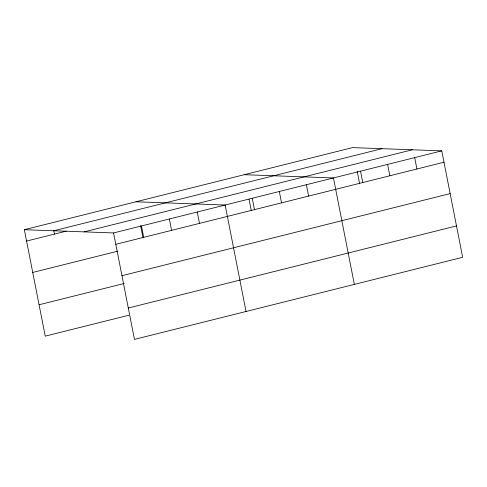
<?xml version="1.0" encoding="UTF-8"?>
<svg xmlns="http://www.w3.org/2000/svg" width="487" height="487" viewBox="0 0 487 487"><rect width="100%" height="100%" fill="white"/><g stroke="black" fill="none" stroke-linecap="round" stroke-linejoin="round"><path stroke-width="0.73" d="M24.35 229.7L352.545 147.61L441.764 150.86L462.65 257.3L134.455 339.39L113.568 232.944L24.35 229.7L45.236 336.14L128.921 315.211M53.795 230.771L381.991 148.681M26.578 241.065L66.226 231.148M84.129 231.873L412.325 149.789M113.568 232.944L441.764 150.86M115.803 244.316L443.998 162.226M32.739 272.44L117.897 251.14M121.957 275.691L450.152 193.601M39.076 304.765L124.234 283.464M128.3 308.015L456.496 225.925M244.243 174.699L333.461 177.95L354.347 284.39M135.934 201.788L225.158 205.033L246.038 311.479M414.693 157.63L416.921 168.995M387.615 164.405L389.844 175.77M360.538 171.174L362.766 182.54M357.208 171.381L359.643 183.788M306.384 184.719L308.618 196.084M279.307 191.494L281.541 202.86M252.236 198.264L254.464 209.629M249.046 199.201L251.341 210.877M197.259 212.015L199.493 223.381M169.366 218.992L171.594 230.357M141.467 225.968L143.695 237.333M140.603 225.56L143.032 237.966M53.777 230.534L54.477 234.089"/></g></svg>
